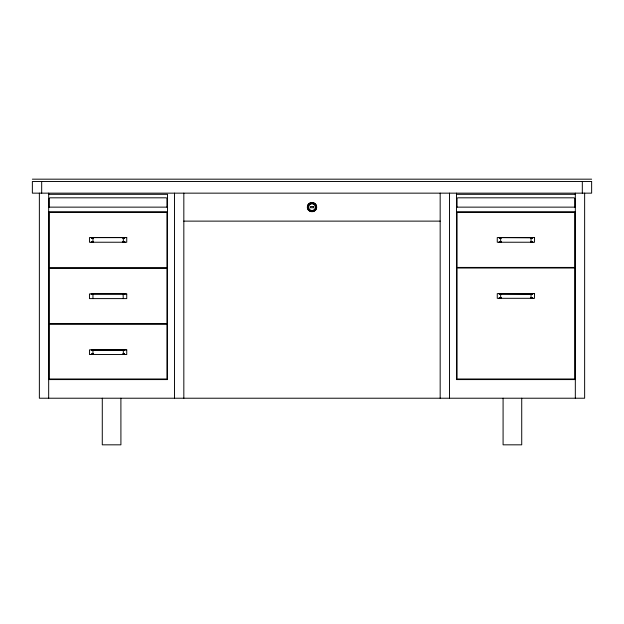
<?xml version="1.0" encoding="UTF-8"?>
<svg xmlns="http://www.w3.org/2000/svg" width="624" height="624" viewBox="0 0 624 624"><rect width="100%" height="100%" fill="white"/><g stroke="black" fill="none" stroke-linecap="round" stroke-linejoin="round"><path stroke-width="0.94" d="M93.514 242.042L91.213 242.237A2.426 2.426 0 0 0 92.11 241.745L91.26 242.237M93.514 354.331L91.213 354.526A2.426 2.426 0 0 0 92.11 354.034L91.26 354.526M501.322 242.042L499.013 242.237A2.426 2.426 0 0 0 499.91 241.745L499.067 242.237M501.322 298.108L499.013 298.311A2.426 2.426 0 0 0 499.91 297.812L499.067 298.311M122.811 238.072L122.897 237.58M122.811 350.36L122.897 349.869M530.618 238.072L530.696 237.58M530.618 294.146L530.696 293.647M307.336 207.137C307.109 201.146 316.891 201.146 316.664 207.137C316.891 213.127 307.109 213.127 307.336 207.137L308.506 207.137C308.334 202.644 315.666 202.644 315.494 207.137C315.666 211.63 308.334 211.63 308.506 207.137M93.335 242.042L93.374 241.745M93.335 354.331L93.374 354.034M501.134 242.042L501.181 241.745M501.134 298.108L501.181 297.812M310.791 211.637L311.095 210.514M312.905 203.759L313.209 202.636M123.006 238.072C123.419 235.466 123.497 244.374 123.014 241.745M123.006 350.36C123.419 347.755 123.497 356.663 123.014 354.034M530.806 238.072L531.016 237.58M530.806 294.146L531.016 293.647M93.187 241.745L92.976 242.237M93.187 354.034L92.976 354.526M500.986 241.745C500.557 244.351 500.495 235.451 500.986 238.072M500.986 297.812C500.557 300.425 500.495 291.525 500.986 294.146M123.193 238.072L123.521 237.58M123.193 350.36L123.521 349.869M530.993 238.072L531.32 237.58M530.993 294.146L531.32 293.647M92.999 241.745L92.672 242.237M92.999 354.034L92.672 354.526M500.807 241.745L500.471 242.237M500.807 297.812L500.471 298.311M123.107 294.138L123.248 298.6M309.668 211.169L310.253 210.163M313.747 204.11L314.332 203.104M123.373 238.072L123.809 237.58M123.373 350.36L123.809 349.869M531.172 238.072L531.609 237.58M531.172 294.146L531.609 293.647M92.828 241.745L92.383 242.237M92.828 354.034L92.383 354.526M500.627 241.745L500.183 242.237M500.627 297.812L500.183 298.311M92.664 241.745L92.118 242.237M123.536 238.072L124.082 237.58M92.664 354.034L92.118 354.526M123.536 350.36L124.082 349.869M500.464 241.745L499.918 242.237M531.336 238.072L531.882 237.58M500.464 297.812L499.918 298.311M531.336 294.146L531.882 293.647M308.701 210.436L309.527 209.609M314.473 204.664L315.299 203.845M92.219 242.042L91.876 242.237L92.524 241.745M123.677 238.072L124.324 237.58M92.524 354.034L91.876 354.526M123.677 350.36L124.324 349.869M500.019 242.042L499.676 242.237L500.323 241.745M531.484 238.072L532.124 237.58M500.019 298.108L499.676 298.311L500.323 297.812M531.484 294.146L532.124 293.647M92.391 241.745L91.666 242.237M123.809 238.072L124.535 237.58M92.391 354.034L91.666 354.526M123.809 350.36L124.535 349.869M500.198 241.745L499.473 242.237M531.609 238.072L532.334 237.58M500.198 297.812L499.473 298.311M531.609 294.146L532.334 293.647M92.29 241.745L91.494 242.237M92.29 354.034L91.494 354.526M500.089 241.745L499.294 242.237M500.089 297.812L499.294 298.311M123.911 238.072L124.706 237.58M123.911 350.36L124.706 349.869M531.718 238.072L532.514 237.58M531.718 294.146L532.514 293.647M92.204 241.745L91.361 242.237M92.204 354.034L91.361 354.526M531.796 238.072L532.646 237.58M531.796 294.146L532.646 293.647M124.94 237.58L124.051 238.072L124.847 237.58M124.94 349.869L124.051 350.36L124.847 349.869M531.882 238.072L532.74 237.58M124.511 237.775L124.082 238.072L124.987 237.58L91.205 237.58L92.118 238.072L91.26 237.58M124.082 350.36L124.987 349.869L124.09 350.36L92.118 350.36L91.26 349.869M532.74 293.647L531.851 294.146L532.795 293.647L531.882 294.146L499.918 294.146L499.067 293.647M499.91 241.745L499.161 242.237M499.91 297.812L499.161 298.311M307.967 209.469L308.974 208.884M315.026 205.39L316.033 204.805M124.285 294.138L124.706 293.943M124.394 294.138L124.847 293.943M124.94 293.943L91.205 293.943L91.689 294.138M307.499 208.346L308.623 208.042M315.377 206.232L316.501 205.928M32.362 179.174L591.638 179.174M48.68 194.321L167.521 194.321L167.521 379.579L48.68 379.579M456.479 194.321L575.32 194.321M48.68 207.137L167.521 207.137M315.494 207.137L316.664 207.137M456.479 207.137L575.32 207.137M48.68 211.801L167.521 211.801M456.479 211.801L575.32 211.801M183.83 221.122L440.17 221.122M499.161 237.58L500.003 238.072L499.013 237.58L532.311 237.775M122.678 242.042L124.987 242.237A2.426 2.426 0 0 1 124.09 241.745L124.933 242.237L124.051 241.745L124.839 242.237L124.394 242.042M530.486 242.042L532.787 242.237A2.426 2.426 0 0 1 531.89 241.745L532.74 242.237M499.161 293.647L500.003 294.146L499.013 293.647L532.311 293.849M530.486 298.108L532.795 298.311A2.426 2.426 0 0 1 531.89 297.812L532.74 298.311L532.272 298.108M91.689 350.064L124.511 350.064M122.678 354.331L124.987 354.526A2.426 2.426 0 0 1 124.09 354.034L124.933 354.526L124.051 354.034L124.839 354.526L124.394 354.331M575.32 379.579L456.479 379.579L456.479 193.151M307.499 205.928L308.623 206.232M315.377 208.042L316.501 208.346M532.311 298.108L531.89 297.812L532.787 298.311M124.987 242.237L124.09 241.745M124.987 354.526L124.09 354.034M499.067 237.58L499.918 238.072L499.489 237.775M91.26 293.943L91.736 294.138M532.194 242.042L532.646 242.237L531.796 241.745M532.194 298.108L532.646 298.311L531.796 297.812M91.361 237.58L92.204 238.072M91.361 293.943L91.806 294.138M91.361 349.869L92.204 350.36M532.085 242.042L532.506 242.237L531.71 241.745M499.294 237.58L500.089 238.072M532.085 298.108L532.506 298.311L531.71 297.812M499.294 293.647L500.089 294.146M124.285 242.042L124.706 242.237L123.911 241.745M91.494 237.58L92.29 238.072M91.494 293.943L91.915 294.138M124.285 354.331L124.706 354.526L123.911 354.034M91.494 349.869L92.29 350.36M531.952 242.042L532.334 242.237L531.609 241.745M531.952 298.108L532.334 298.311L531.609 297.812M124.153 242.042L124.535 242.237L123.802 241.745M124.153 354.331L124.535 354.526L123.802 354.034M499.473 237.58L500.198 238.072M499.473 293.647L500.198 294.146M91.666 237.58L92.391 238.072M91.666 349.869L92.391 350.36M307.967 204.805L308.974 205.39M315.026 208.884L316.033 209.469M531.781 242.042L532.124 242.237L531.476 241.745M499.676 237.58L500.323 238.072M531.781 298.108L532.124 298.311L531.476 297.812M499.676 293.647L500.323 294.146M123.981 242.042L124.324 242.237L123.677 241.745M91.876 237.58L92.524 238.072M123.981 354.331L124.324 354.526L123.677 354.034M91.876 349.869L92.524 350.36M531.593 242.042L531.336 241.745M499.918 237.58L500.464 238.072M531.593 298.108L531.336 297.812M499.918 293.647L500.464 294.146M123.794 242.042L123.536 241.745M92.118 237.58L92.664 238.072M123.794 354.331L123.536 354.034M92.118 349.869L92.664 350.36M91.689 237.775L92.11 238.072M499.489 293.849L499.918 294.146M531.383 242.042L531.172 241.745M500.183 237.58L500.627 238.072M531.383 298.108L531.172 297.812M500.183 293.647L500.627 294.146M123.583 242.042L123.373 241.745M92.383 237.58L92.828 238.072M123.583 354.331L123.373 354.034M92.383 349.869L92.828 350.36M308.701 203.845L309.527 204.664M314.473 209.609L315.299 210.436M531.001 241.745L531.328 242.237M500.471 237.58L500.807 238.072M531.001 297.812L531.328 298.311M500.471 293.647L500.807 294.146M123.349 242.042L123.193 241.745M92.672 237.58L92.999 238.072M123.349 354.331L123.193 354.034M92.672 349.869L92.999 350.36M309.668 203.104L310.253 204.11M313.747 210.163L314.332 211.169M530.915 242.042L530.813 241.745M530.915 298.108L530.813 297.812M92.976 237.58L93.187 238.072M92.976 349.869L93.187 350.36M310.791 202.636L311.095 203.759M312.905 210.514L313.209 211.637M501.088 237.58L501.181 238.072M501.088 293.647L501.181 294.146M122.819 241.745L122.912 242.237M122.819 354.034L122.912 354.526M93.288 237.58L93.374 238.072M93.288 349.869L93.374 350.36M530.642 242.042L530.626 241.745M530.642 298.108L530.626 297.812M584.641 193.151L584.641 398.221L39.359 398.221L39.359 193.151M582.317 181.506L582.317 193.151M575.32 193.151L575.32 398.221M574.743 207.137L574.743 198.401L574.158 197.816L457.642 197.816L457.064 198.401L457.064 207.137M531.047 237.58L531.047 242.237M531.047 293.647L531.047 298.311M521.726 398.221L521.726 444.826L503.084 444.826L503.084 398.221M449.491 193.151L449.491 398.221M440.17 193.151L440.17 398.221M312 202.48L312 203.642M312 210.631L312 211.801M183.83 193.151L183.83 398.221M174.509 193.151L174.509 398.221M166.936 207.137L166.936 198.401L166.358 197.816L49.842 197.816L49.257 198.401L49.257 207.137M120.9 398.221L120.916 444.826L102.274 444.826L102.289 398.221M92.953 237.58L92.953 242.237M92.953 293.943L92.953 298.6M92.953 349.869L92.953 354.526M48.68 193.151L48.68 398.221M41.683 181.506L41.683 193.151M92.118 241.745L91.689 242.042L92.11 241.745M92.118 354.034L91.689 354.331L92.11 354.034M124.987 293.943L124.511 294.138L124.995 293.943M591.638 181.506L32.362 181.506L32.362 193.151L591.638 193.151L591.638 181.506M313.747 206.552L310.253 206.552L310.253 207.722L313.747 207.722L313.747 206.552M166.936 212.378L49.257 212.378L49.257 267.727L166.936 267.727L166.936 212.378M574.743 212.378L457.064 212.378L457.064 267.431L574.743 267.431L574.743 212.378M126.742 237.58L89.458 237.58L89.458 242.237L126.742 242.237L126.742 237.58M534.542 237.58L497.258 237.58L497.258 242.237L534.542 242.237L534.542 237.58M574.743 268.016L457.064 268.016L457.064 378.994L574.743 378.994L574.743 268.016M166.936 268.304L49.257 268.304L49.257 323.653L166.936 323.653L166.936 268.304M534.542 293.647L497.258 293.647L497.258 298.311L534.542 298.311L534.542 293.647M126.742 293.943L89.458 293.943L89.458 298.6L126.742 298.6L126.742 293.943M166.936 324.23L49.257 324.23L49.257 378.994L166.936 378.994L166.936 324.23M126.742 349.869L89.458 349.869L89.458 354.526L126.742 354.526L126.742 349.869M532.311 242.042L531.89 241.745L532.311 242.042"/></g></svg>
